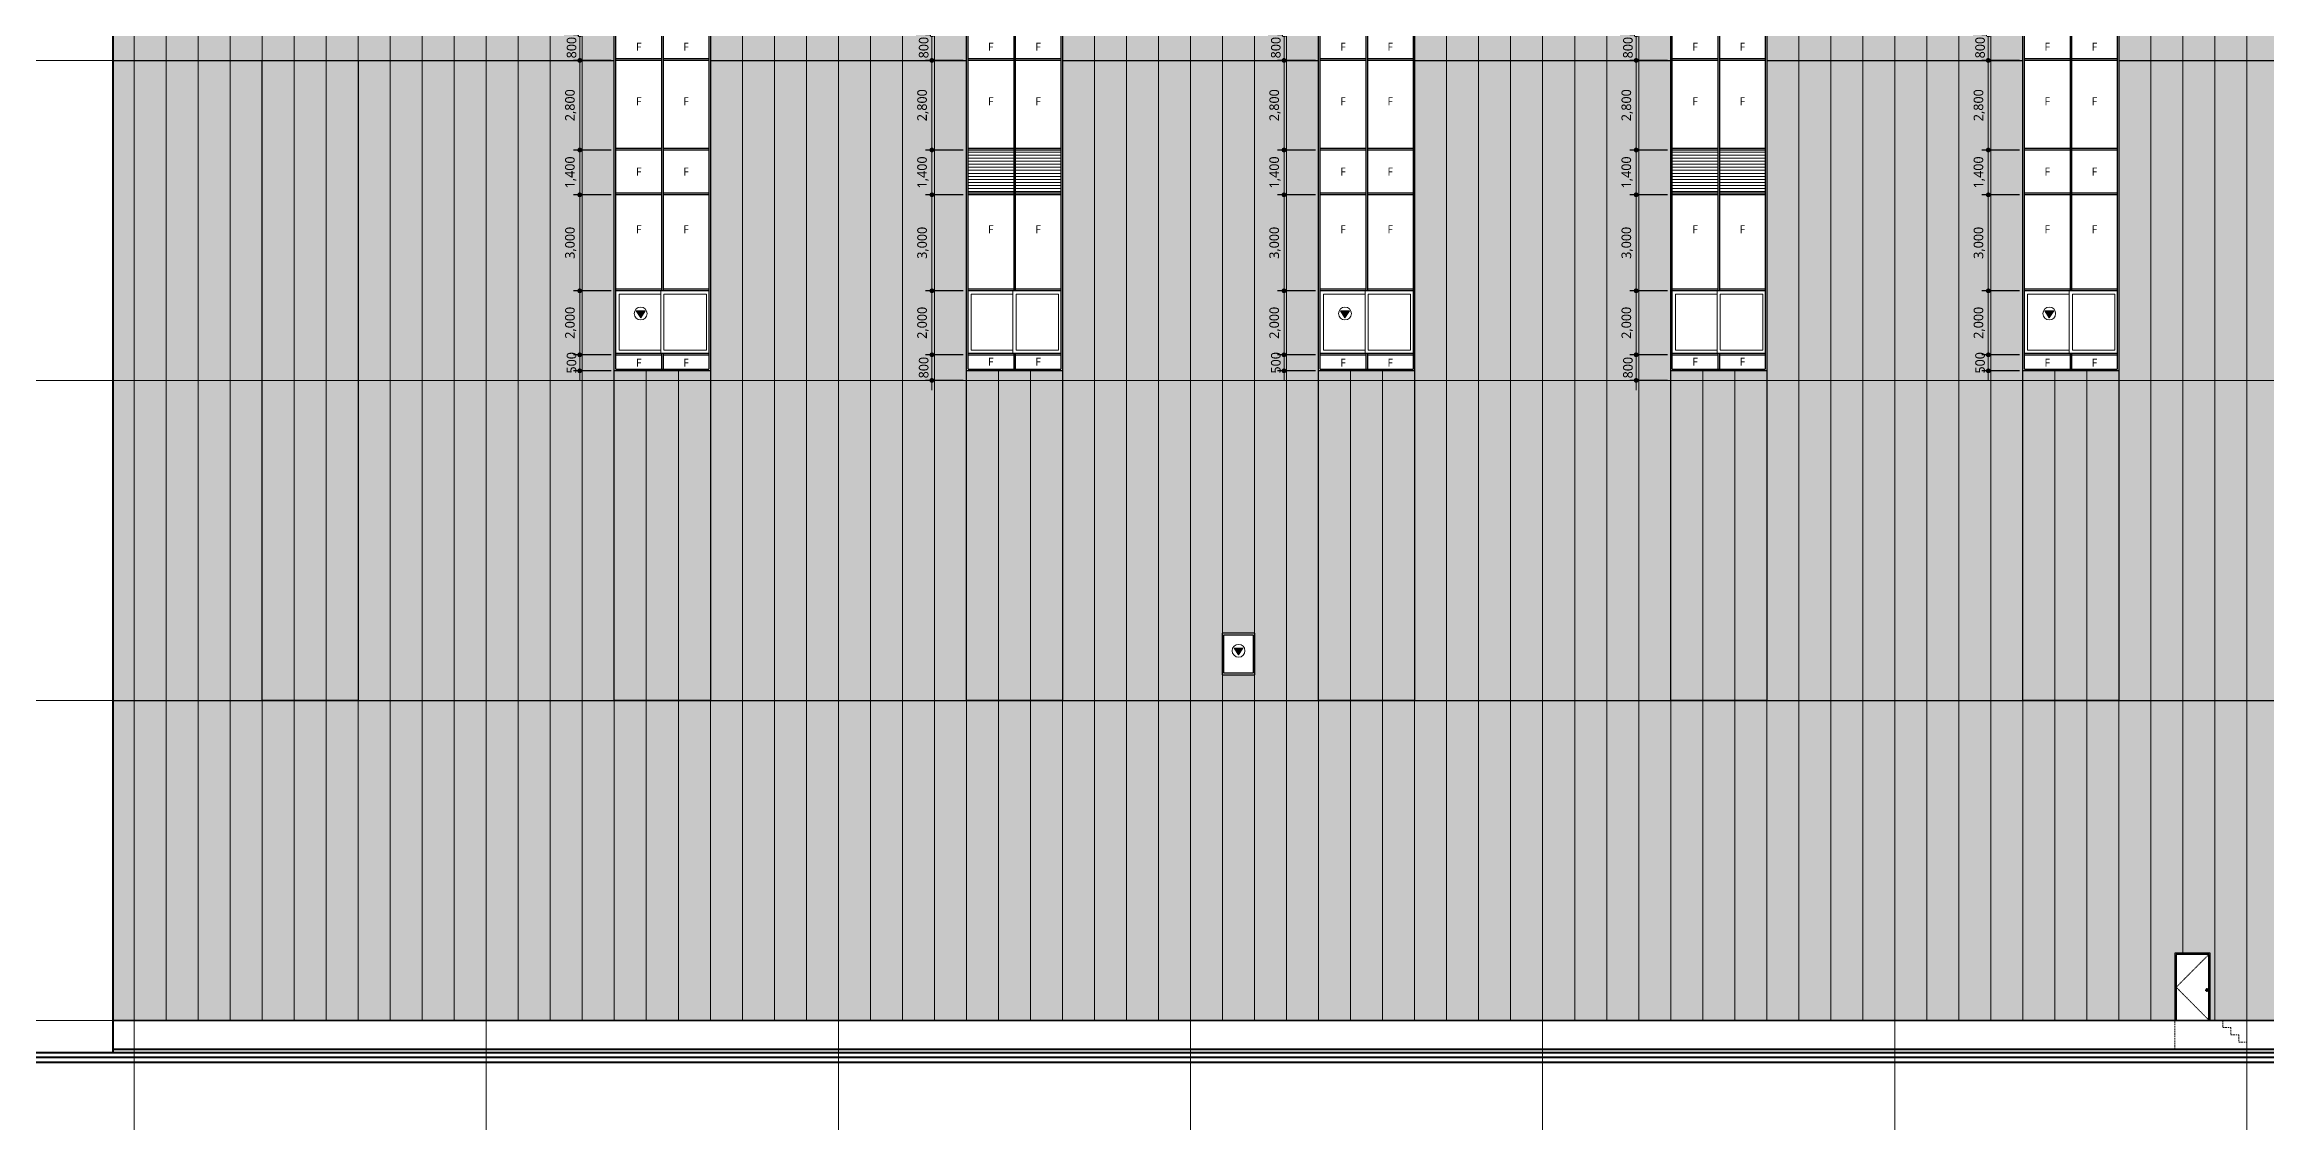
# Model space of a CAD drawing. Header units: millimetres. Extents: x 1680000 to 3024000, y 712800 to 950400.
# Drawn here: x 2095157 to 2164542, y 782198 to 815860 of the extents above; entities that cross this region are included whole.
import ezdxf
from ezdxf.enums import TextEntityAlignment as Align

# ---------------------------------------------------------------- set-up
doc = ezdxf.new("R2010")
doc.units = ezdxf.units.MM
doc.set_wipeout_variables(frame=1)
for name, pattern in [('CEN', [62, 60, -1, 0, -1]), ('DASHDOT', [1, 0.5, -0.25, 0, -0.25]), ('HID', [2, 1.1, -0.9]), ('HIDDEN', [0.375, 0.25, -0.125])]:
    doc.linetypes.add(name, pattern=pattern)
doc.layers.get('Defpoints').update_dxf_attribs({"color": 140})
for name, color, linetype, lineweight in [('A-AXIS-LINE', 1, 'CEN', 15), ('A-DWXK-OPEN', 1, 'HID', 15), ('A-DWXM-WIND', 4, 'Continuous', 25), ('A-ELEV-LIN1', 2, 'Continuous', 40), ('A-ELEV-LIN2', 7, 'Continuous', 25), ('A-ELEV-LIN3', 8, 'Continuous', 18), ('A-ELEV-WIN', 4, 'Continuous', 25), ('A-MKXS-TEXT1', 3, 'Continuous', 25), ('A-XXXX-HID', 8, 'HIDDEN', 18)]:
    doc.layers.add(name, color=color, linetype=linetype, lineweight=lineweight)
doc.layers.add('A-XXXX-NPLT', color=144, linetype='Continuous', lineweight=15, plot=False)
doc.layers.add('WINELEV', color=4, linetype='Continuous')
doc.layers.add('입면색상', color=7, linetype='Continuous')
doc.styles.add('HY울릉도L', font='')
doc.styles.add('맑은고딕', font='malgun.ttf')
doc.styles.get('HY울릉도L').set_extended_font_data('HYwulM')
doc.dimstyles.new('CDIM', dxfattribs={"dimtxt": 3, "dimasz": 1.5, "dimexe": 2, "dimexo": 1, "dimgap": 1, "dimtad": 1, "dimdec": 0, "dimrnd": 0.5, "dimzin": 0, "dimdsep": 32, "dimlunit": 6, "dimtxsty": 'HY울릉도L', "dimblk1": '_CIDOT', "dimblk2": '_CIDOT', "dimsah": 1, "dimcen": 5.5, "dimclrd": 2, "dimclre": 2, "dimclrt": 7, "dimadec": 0, "dimazin": 0, "dimtfac": 1, "dimtdec": 0, "dimtix": 1, "dimtmove": 2, "dimatfit": 1, "dimldrblk": '_CIDOT', "dimfxl": 1, "dimtolj": 1, "dimtzin": 0, "dimlwd": -1, "dimarcsym": 0})

# ---------------------------------------------------------------- blocks, each defined once
blk = doc.blocks.new('axis')
at = {"layer": 'A-AXIS-LINE'}
for p, q in [((4621438.1, -401118.7), (4883538.1, -401118.7)), ((4621438.1, -411118.7), (4883538.1, -411118.7)), ((4621438.1, -421118.7), (4883538.1, -421118.7)), ((4621438.1, -431118.7), (4883538.1, -431118.7)), ((4621438.1, -432118.7), (4883538.1, -432118.7))]:
    blk.add_line(p, q, dxfattribs=at)
blk = doc.blocks.new('_CIDOT')
at = {"color": 0, "linetype": 'ByBlock'}
blk.add_line((2, 0), (-1, 0), dxfattribs=at)
at = {"color": 0, "linetype": 'ByBlock', "const_width": 0.5}
blk.add_lwpolyline([(-0.25, 0, 1), (0.25, 0, 1)], format="xyb", close=True, dxfattribs=at)
blk = doc.blocks.new('*D36')
at = {"layer": 'A-XXXX-NPLT', "lineweight": -2, "transparency": 16777216}
for p, q in [((-100, 10700), (-1280, 10700)), ((-100, 9900), (-1280, 9900))]:
    blk.add_line(p, q, dxfattribs=at)
at = {"layer": 'A-XXXX-NPLT', "transparency": 16777216}
for p, q in [((-1080, 10850), (-1080, 11000)), ((-1080, 10700), (-1080, 9900)), ((-1080, 9750), (-1080, 9600))]:
    blk.add_line(p, q, dxfattribs=at)
at = {"layer": 'Defpoints', "color": 0, "transparency": 16777216}
for p in [(0, 10700), (-1080, 9900), (0, 9900)]:
    blk.add_point(p, dxfattribs=at)
at = {"layer": 'A-XXXX-NPLT', "transparency": 16777216, "xscale": 150, "yscale": 150, "zscale": 150}
for p, rotation in [((-1080, 10700), 270), ((-1080, 9900), 90)]:
    blk.add_blockref('_CIDOT', p, dxfattribs=dict(at, rotation=rotation))
at = {"layer": 'A-XXXX-NPLT', "color": 3, "transparency": 16777216, "insert": (-1335, 10300), "char_height": 300, "attachment_point": 5, "rotation": 90, "style": '맑은고딕'}
blk.add_mtext('\\A1;800', dxfattribs=at)
blk = doc.blocks.new('*D37')
at = {"layer": 'A-XXXX-NPLT', "lineweight": -2, "transparency": 16777216}
for p, q in [((-100, 12700), (-1280, 12700)), ((-100, 10700), (-1280, 10700))]:
    blk.add_line(p, q, dxfattribs=at)
at = {"layer": 'A-XXXX-NPLT', "transparency": 16777216}
blk.add_line((-1080, 10850), (-1080, 12550), dxfattribs=at)
at = {"layer": 'Defpoints', "color": 0, "transparency": 16777216}
for p in [(-1080, 12700), (0, 12700), (0, 10700)]:
    blk.add_point(p, dxfattribs=at)
at = {"layer": 'A-XXXX-NPLT', "transparency": 16777216, "xscale": 150, "yscale": 150, "zscale": 150}
for p, rotation in [((-1080, 12700), 90), ((-1080, 10700), 270)]:
    blk.add_blockref('_CIDOT', p, dxfattribs=dict(at, rotation=rotation))
at = {"layer": 'A-XXXX-NPLT', "color": 3, "transparency": 16777216, "insert": (-1360, 11700), "char_height": 300, "attachment_point": 5, "rotation": 90, "style": '맑은고딕'}
blk.add_mtext('\\A1;2,000', dxfattribs=at)
blk = doc.blocks.new('*D41')
at = {"layer": 'A-XXXX-NPLT', "lineweight": -2, "transparency": 16777216}
for p, q in [((-100, 700), (-1280, 700)), ((-100, -100), (-1280, -100))]:
    blk.add_line(p, q, dxfattribs=at)
at = {"layer": 'A-XXXX-NPLT', "transparency": 16777216}
for p, q in [((-1080, 850), (-1080, 1000)), ((-1080, 700), (-1080, -100)), ((-1080, -250), (-1080, -400))]:
    blk.add_line(p, q, dxfattribs=at)
at = {"layer": 'Defpoints', "color": 0, "transparency": 16777216}
for p in [(0, 700), (-1080, -100), (0, -100)]:
    blk.add_point(p, dxfattribs=at)
at = {"layer": 'A-XXXX-NPLT', "transparency": 16777216, "xscale": 150, "yscale": 150, "zscale": 150}
for p, rotation in [((-1080, 700), 270), ((-1080, -100), 90)]:
    blk.add_blockref('_CIDOT', p, dxfattribs=dict(at, rotation=rotation))
at = {"layer": 'A-XXXX-NPLT', "color": 3, "transparency": 16777216, "insert": (-1335, 300), "char_height": 300, "attachment_point": 5, "rotation": 90, "style": '맑은고딕'}
blk.add_mtext('\\A1;800', dxfattribs=at)
blk = doc.blocks.new('*D42')
at = {"layer": 'A-XXXX-NPLT', "lineweight": -2, "transparency": 16777216}
for p, q in [((-100, 2700), (-1280, 2700)), ((-100, 700), (-1280, 700))]:
    blk.add_line(p, q, dxfattribs=at)
at = {"layer": 'A-XXXX-NPLT', "transparency": 16777216}
blk.add_line((-1080, 850), (-1080, 2550), dxfattribs=at)
at = {"layer": 'Defpoints', "color": 0, "transparency": 16777216}
for p in [(-1080, 2700), (0, 2700), (0, 700)]:
    blk.add_point(p, dxfattribs=at)
at = {"layer": 'A-XXXX-NPLT', "transparency": 16777216, "xscale": 150, "yscale": 150, "zscale": 150}
for p, rotation in [((-1080, 2700), 90), ((-1080, 700), 270)]:
    blk.add_blockref('_CIDOT', p, dxfattribs=dict(at, rotation=rotation))
at = {"layer": 'A-XXXX-NPLT', "color": 3, "transparency": 16777216, "insert": (-1360, 1700), "char_height": 300, "attachment_point": 5, "rotation": 90, "style": '맑은고딕'}
blk.add_mtext('\\A1;2,000', dxfattribs=at)
blk = doc.blocks.new('*D43')
at = {"layer": 'A-XXXX-NPLT', "lineweight": -2, "transparency": 16777216}
for p, q in [((-100, 9900), (-1280, 9900)), ((-100, 7100), (-1280, 7100))]:
    blk.add_line(p, q, dxfattribs=at)
at = {"layer": 'A-XXXX-NPLT', "transparency": 16777216}
blk.add_line((-1080, 7250), (-1080, 9750), dxfattribs=at)
at = {"layer": 'Defpoints', "color": 0, "transparency": 16777216}
for p in [(-1080, 9900), (0, 9900), (0, 7100)]:
    blk.add_point(p, dxfattribs=at)
at = {"layer": 'A-XXXX-NPLT', "transparency": 16777216, "xscale": 150, "yscale": 150, "zscale": 150}
for p, rotation in [((-1080, 9900), 90), ((-1080, 7100), 270)]:
    blk.add_blockref('_CIDOT', p, dxfattribs=dict(at, rotation=rotation))
at = {"layer": 'A-XXXX-NPLT', "color": 3, "transparency": 16777216, "insert": (-1360, 8500), "char_height": 300, "attachment_point": 5, "rotation": 90, "style": '맑은고딕'}
blk.add_mtext('\\A1;2,800', dxfattribs=at)
blk = doc.blocks.new('*D44')
at = {"layer": 'A-XXXX-NPLT', "lineweight": -2, "transparency": 16777216}
for p, q in [((-100, 7100), (-1280, 7100)), ((-100, 5700), (-1280, 5700))]:
    blk.add_line(p, q, dxfattribs=at)
at = {"layer": 'A-XXXX-NPLT', "transparency": 16777216}
blk.add_line((-1080, 6950), (-1080, 5850), dxfattribs=at)
at = {"layer": 'Defpoints', "color": 0, "transparency": 16777216}
for p in [(0, 7100), (-1080, 5700), (0, 5700)]:
    blk.add_point(p, dxfattribs=at)
at = {"layer": 'A-XXXX-NPLT', "transparency": 16777216, "xscale": 150, "yscale": 150, "zscale": 150}
for p, rotation in [((-1080, 7100), 90), ((-1080, 5700), 270)]:
    blk.add_blockref('_CIDOT', p, dxfattribs=dict(at, rotation=rotation))
at = {"layer": 'A-XXXX-NPLT', "color": 3, "transparency": 16777216, "insert": (-1361, 6400), "char_height": 300, "attachment_point": 5, "rotation": 90, "style": '맑은고딕'}
blk.add_mtext('\\A1;1,400', dxfattribs=at)
blk = doc.blocks.new('*D45')
at = {"layer": 'A-XXXX-NPLT', "lineweight": -2, "transparency": 16777216}
for p, q in [((-100, 5700), (-1280, 5700)), ((-100, 2700), (-1280, 2700))]:
    blk.add_line(p, q, dxfattribs=at)
at = {"layer": 'A-XXXX-NPLT', "transparency": 16777216}
blk.add_line((-1080, 5550), (-1080, 2850), dxfattribs=at)
at = {"layer": 'Defpoints', "color": 0, "transparency": 16777216}
for p in [(0, 5700), (-1080, 2700), (0, 2700)]:
    blk.add_point(p, dxfattribs=at)
at = {"layer": 'A-XXXX-NPLT', "transparency": 16777216, "xscale": 150, "yscale": 150, "zscale": 150}
for p, rotation in [((-1080, 5700), 90), ((-1080, 2700), 270)]:
    blk.add_blockref('_CIDOT', p, dxfattribs=dict(at, rotation=rotation))
at = {"layer": 'A-XXXX-NPLT', "color": 3, "transparency": 16777216, "insert": (-1360, 4200), "char_height": 300, "attachment_point": 5, "rotation": 90, "style": '맑은고딕'}
blk.add_mtext('\\A1;3,000', dxfattribs=at)
blk = doc.blocks.new('*D61')
at = {"layer": 'A-XXXX-NPLT', "lineweight": -2, "transparency": 16777216}
for p, q in [((-100, 10800), (-1280, 10800)), ((-100, 10000), (-1280, 10000))]:
    blk.add_line(p, q, dxfattribs=at)
at = {"layer": 'A-XXXX-NPLT', "transparency": 16777216}
for p, q in [((-1080, 10950), (-1080, 11100)), ((-1080, 10800), (-1080, 10000)), ((-1080, 9850), (-1080, 9700))]:
    blk.add_line(p, q, dxfattribs=at)
at = {"layer": 'Defpoints', "color": 0, "transparency": 16777216}
for p in [(0, 10800), (-1080, 10000), (0, 10000)]:
    blk.add_point(p, dxfattribs=at)
at = {"layer": 'A-XXXX-NPLT', "transparency": 16777216, "xscale": 150, "yscale": 150, "zscale": 150}
for p, rotation in [((-1080, 10800), 270), ((-1080, 10000), 90)]:
    blk.add_blockref('_CIDOT', p, dxfattribs=dict(at, rotation=rotation))
at = {"layer": 'A-XXXX-NPLT', "color": 3, "transparency": 16777216, "insert": (-1335, 10400), "char_height": 300, "attachment_point": 5, "rotation": 90, "style": '맑은고딕'}
blk.add_mtext('\\A1;800', dxfattribs=at)
blk = doc.blocks.new('*D62')
at = {"layer": 'A-XXXX-NPLT', "lineweight": -2, "transparency": 16777216}
for p, q in [((-100, 12800), (-1280, 12800)), ((-100, 10800), (-1280, 10800))]:
    blk.add_line(p, q, dxfattribs=at)
at = {"layer": 'A-XXXX-NPLT', "transparency": 16777216}
blk.add_line((-1080, 10950), (-1080, 12650), dxfattribs=at)
at = {"layer": 'Defpoints', "color": 0, "transparency": 16777216}
for p in [(-1080, 12800), (0, 12800), (0, 10800)]:
    blk.add_point(p, dxfattribs=at)
at = {"layer": 'A-XXXX-NPLT', "transparency": 16777216, "xscale": 150, "yscale": 150, "zscale": 150}
for p, rotation in [((-1080, 12800), 90), ((-1080, 10800), 270)]:
    blk.add_blockref('_CIDOT', p, dxfattribs=dict(at, rotation=rotation))
at = {"layer": 'A-XXXX-NPLT', "color": 3, "transparency": 16777216, "insert": (-1360, 11800), "char_height": 300, "attachment_point": 5, "rotation": 90, "style": '맑은고딕'}
blk.add_mtext('\\A1;2,000', dxfattribs=at)
blk = doc.blocks.new('*D66')
at = {"layer": 'A-XXXX-NPLT', "lineweight": -2, "transparency": 16777216}
for p, q in [((-100, 800), (-1280, 800)), ((-100, 300), (-1280, 300))]:
    blk.add_line(p, q, dxfattribs=at)
at = {"layer": 'A-XXXX-NPLT', "transparency": 16777216}
for p, q in [((-1080, 950), (-1080, 1100)), ((-1080, 800), (-1080, 300)), ((-1080, 150), (-1080, 0))]:
    blk.add_line(p, q, dxfattribs=at)
at = {"layer": 'Defpoints', "color": 0, "transparency": 16777216}
for p in [(0, 800), (-1080, 300), (0, 300)]:
    blk.add_point(p, dxfattribs=at)
at = {"layer": 'A-XXXX-NPLT', "transparency": 16777216, "xscale": 150, "yscale": 150, "zscale": 150}
for p, rotation in [((-1080, 800), 270), ((-1080, 300), 90)]:
    blk.add_blockref('_CIDOT', p, dxfattribs=dict(at, rotation=rotation))
at = {"layer": 'A-XXXX-NPLT', "color": 3, "transparency": 16777216, "insert": (-1335, 550), "char_height": 300, "attachment_point": 5, "rotation": 90, "style": '맑은고딕'}
blk.add_mtext('\\A1;500', dxfattribs=at)
blk = doc.blocks.new('*D67')
at = {"layer": 'A-XXXX-NPLT', "lineweight": -2, "transparency": 16777216}
for p, q in [((-100, 2800), (-1280, 2800)), ((-100, 800), (-1280, 800))]:
    blk.add_line(p, q, dxfattribs=at)
at = {"layer": 'A-XXXX-NPLT', "transparency": 16777216}
blk.add_line((-1080, 950), (-1080, 2650), dxfattribs=at)
at = {"layer": 'Defpoints', "color": 0, "transparency": 16777216}
for p in [(-1080, 2800), (0, 2800), (0, 800)]:
    blk.add_point(p, dxfattribs=at)
at = {"layer": 'A-XXXX-NPLT', "transparency": 16777216, "xscale": 150, "yscale": 150, "zscale": 150}
for p, rotation in [((-1080, 2800), 90), ((-1080, 800), 270)]:
    blk.add_blockref('_CIDOT', p, dxfattribs=dict(at, rotation=rotation))
at = {"layer": 'A-XXXX-NPLT', "color": 3, "transparency": 16777216, "insert": (-1360, 1800), "char_height": 300, "attachment_point": 5, "rotation": 90, "style": '맑은고딕'}
blk.add_mtext('\\A1;2,000', dxfattribs=at)
blk = doc.blocks.new('*D68')
at = {"layer": 'A-XXXX-NPLT', "lineweight": -2, "transparency": 16777216}
for p, q in [((-100, 10000), (-1280, 10000)), ((-100, 7200), (-1280, 7200))]:
    blk.add_line(p, q, dxfattribs=at)
at = {"layer": 'A-XXXX-NPLT', "transparency": 16777216}
blk.add_line((-1080, 7350), (-1080, 9850), dxfattribs=at)
at = {"layer": 'Defpoints', "color": 0, "transparency": 16777216}
for p in [(-1080, 10000), (0, 10000), (0, 7200)]:
    blk.add_point(p, dxfattribs=at)
at = {"layer": 'A-XXXX-NPLT', "transparency": 16777216, "xscale": 150, "yscale": 150, "zscale": 150}
for p, rotation in [((-1080, 10000), 90), ((-1080, 7200), 270)]:
    blk.add_blockref('_CIDOT', p, dxfattribs=dict(at, rotation=rotation))
at = {"layer": 'A-XXXX-NPLT', "color": 3, "transparency": 16777216, "insert": (-1360, 8600), "char_height": 300, "attachment_point": 5, "rotation": 90, "style": '맑은고딕'}
blk.add_mtext('\\A1;2,800', dxfattribs=at)
blk = doc.blocks.new('*D69')
at = {"layer": 'A-XXXX-NPLT', "lineweight": -2, "transparency": 16777216}
for p, q in [((-100, 7200), (-1280, 7200)), ((-100, 5800), (-1280, 5800))]:
    blk.add_line(p, q, dxfattribs=at)
at = {"layer": 'A-XXXX-NPLT', "transparency": 16777216}
blk.add_line((-1080, 7050), (-1080, 5950), dxfattribs=at)
at = {"layer": 'Defpoints', "color": 0, "transparency": 16777216}
for p in [(0, 7200), (-1080, 5800), (0, 5800)]:
    blk.add_point(p, dxfattribs=at)
at = {"layer": 'A-XXXX-NPLT', "transparency": 16777216, "xscale": 150, "yscale": 150, "zscale": 150}
for p, rotation in [((-1080, 7200), 90), ((-1080, 5800), 270)]:
    blk.add_blockref('_CIDOT', p, dxfattribs=dict(at, rotation=rotation))
at = {"layer": 'A-XXXX-NPLT', "color": 3, "transparency": 16777216, "insert": (-1361, 6500), "char_height": 300, "attachment_point": 5, "rotation": 90, "style": '맑은고딕'}
blk.add_mtext('\\A1;1,400', dxfattribs=at)
blk = doc.blocks.new('*D70')
at = {"layer": 'A-XXXX-NPLT', "lineweight": -2, "transparency": 16777216}
for p, q in [((-100, 5800), (-1280, 5800)), ((-100, 2800), (-1280, 2800))]:
    blk.add_line(p, q, dxfattribs=at)
at = {"layer": 'A-XXXX-NPLT', "transparency": 16777216}
blk.add_line((-1080, 5650), (-1080, 2950), dxfattribs=at)
at = {"layer": 'Defpoints', "color": 0, "transparency": 16777216}
for p in [(0, 5800), (-1080, 2800), (0, 2800)]:
    blk.add_point(p, dxfattribs=at)
at = {"layer": 'A-XXXX-NPLT', "transparency": 16777216, "xscale": 150, "yscale": 150, "zscale": 150}
for p, rotation in [((-1080, 5800), 90), ((-1080, 2800), 270)]:
    blk.add_blockref('_CIDOT', p, dxfattribs=dict(at, rotation=rotation))
at = {"layer": 'A-XXXX-NPLT', "color": 3, "transparency": 16777216, "insert": (-1360, 4300), "char_height": 300, "attachment_point": 5, "rotation": 90, "style": '맑은고딕'}
blk.add_mtext('\\A1;3,000', dxfattribs=at)
blk = doc.blocks.new('3f소방창')
blk.add_wipeout([(-10, -200), (-10, -1500), (1010, -1500), (1010, -200)]).dxf.layer = 'A-ELEV-LIN3'
at = {"layer": 'A-ELEV-WIN'}
blk.add_lwpolyline([(1010, -1500), (1010, -200), (-10, -200), (-10, -1500), (1010, -1500)], dxfattribs=at)
blk.add_lwpolyline([(40, -1450), (40, -250), (960, -250), (960, -1450)], close=True, dxfattribs=at)
blk = doc.blocks.new('소방관진입창')
at = {"layer": 'A-DWXK-OPEN', "linetype": 'Continuous', "ltscale": 50, "true_color": 0xcd2027}
h = blk.add_hatch(color=242, dxfattribs=at)
h.dxf.hatch_style = 1
h.paths.add_polyline_path([(138, 80), (-138, 80), (0, -130)])
at = {"layer": 'A-DWXK-OPEN', "color": 242, "linetype": 'Continuous', "ltscale": 50, "true_color": 0xcd2027}
blk.add_lwpolyline([(-138, 80), (0, -130), (138, 80)], close=True, dxfattribs=at)
blk.add_circle((0, 0), 200, dxfattribs=at)
blk = doc.blocks.new('FSD2')
blk.add_wipeout([(0, 2100), (0, 0), (1100, 0), (1100, 2100)]).dxf.layer = 'A-ELEV-LIN3'
at = {"layer": 'A-DWXK-OPEN', "linetype": 'DASHDOT', "ltscale": 10}
blk.add_lwpolyline([(1060, 2060), (40, 1037.5), (1060, 10)], dxfattribs=at)
at = {"layer": 'A-DWXM-WIND', "extrusion": (0, 0, -1)}
for p, q in [((946, 950), (1054, 950)), ((1000, 1004), (1000, 896))]:
    blk.add_line(p, q, dxfattribs=at)
at = {"layer": 'A-DWXM-WIND'}
blk.add_lwpolyline([(0, 0), (1100, 0), (1100, 2100), (0, 2100)], close=True, dxfattribs=at)
blk.add_lwpolyline([(1060, 0), (1060, 2060), (40, 2060), (40, 0)], dxfattribs=at)
at = {"layer": 'A-DWXM-WIND', "extrusion": (0, 0, -1)}
blk.add_circle((-1000, 950), 30, dxfattribs=at)
at = {"layer": 'WINELEV'}
blk.add_lwpolyline([(40, 10), (1060, 10)], dxfattribs=at)
blk = doc.blocks.new('입면창2')
blk.add_wipeout([(0, 50050), (3000, 50050), (3000, 200), (0, 200)]).dxf.layer = 'A-ELEV-LIN3'
at = {"layer": 'A-ELEV-LIN3'}
h = blk.add_hatch(dxfattribs=at)
h.set_pattern_fill('ANSI31', color=253, scale=30, angle=315)
h.set_pattern_definition([(0, (-59545.61, -102760), (2e-14, 95.25), [])])
h.paths.add_polyline_path([(2950, 5750), (2950, 7100), (1525, 7100), (1525, 5750)])
h.paths.add_polyline_path([(50, 7100), (50, 5750), (1475, 5750), (1475, 7100)])
at = {"layer": 'A-ELEV-LIN3', "color": 253}
for points in [[(1450, 850), (150, 850), (150, 2600), (1450, 2600)], [(1450, 2700), (1450, 750)]]:
    blk.add_lwpolyline(points, dxfattribs=at)
blk.add_lwpolyline([(1550, 2600), (2875, 2600), (2875, 850), (1550, 850)], close=True, dxfattribs=at)
at = {"layer": 'A-ELEV-WIN'}
for p, q in [((50, 750), (2950, 750)), ((50, 700), (1475, 700)), ((1475, 750), (1475, 250)), ((1525, 750), (1525, 250)), ((1525, 700), (2950, 700)), ((50, 250), (2950, 250))]:
    blk.add_line(p, q, dxfattribs=at)
blk.add_lwpolyline([(3000, 200), (0, 200), (0, 50050), (3000, 50050)], close=True, dxfattribs=at)
for points in [[(50, 250), (50, 50000), (2950, 50000), (2950, 250)], [(1475, 10750), (1475, 2700)], [(1525, 10750), (1525, 2700)], [(1475, 9950), (50, 9950)], [(1475, 9900), (50, 9900)], [(2950, 9950), (1525, 9950)], [(2950, 9900), (1525, 9900)], [(1475, 7150), (50, 7150)], [(1475, 7100), (50, 7100)], [(2950, 7150), (1525, 7150)], [(2950, 7100), (1525, 7100)], [(1475, 5750), (50, 5750)], [(1475, 5700), (50, 5700)], [(2950, 5750), (1525, 5750)], [(2950, 5700), (1525, 5700)], [(1475, 2750), (50, 2750)], [(2950, 2700), (50, 2700)], [(2950, 2750), (1525, 2750)]]:
    blk.add_lwpolyline(points, dxfattribs=at)
at = {"layer": 'A-MKXS-TEXT1', "style": '맑은고딕'}
for p in [(762.5, 10325), (2237.5, 10325), (762.5, 8625), (2237.5, 8625), (762.5, 4625), (2237.5, 4625), (762.5, 485.5), (2237.5, 485.5)]:
    blk.add_text('F', height=250, dxfattribs=at).set_placement(p, align=Align.MIDDLE_CENTER)
at = {"layer": 'A-XXXX-NPLT'}
for base, p1, p2, picture, middle in [((-1080, 12700), (0, 10700), (0, 12700), '*D37', (-1360.2, 11700)), ((-1080, 9900), (0, 7100), (0, 9900), '*D43', (-1360.2, 8500)), ((-1080, 5700), (0, 7100), (0, 5700), '*D44', (-1361, 6400)), ((-1080, 2700), (0, 5700), (0, 2700), '*D45', (-1360.2, 4200)), ((-1080, 2700), (0, 700), (0, 2700), '*D42', (-1360.2, 1700))]:
    dim = blk.add_linear_dim(base=base, p1=p1, p2=p2, angle=90, dimstyle='CDIM', override={"dimscale": 100, "dimtxsty": '맑은고딕', "dimclrd": 256, "dimclre": 256, "dimclrt": 3}, dxfattribs=at)
    dim.commit()
    dim.dimension.update_dxf_attribs({"geometry": picture, "text_midpoint": middle})
for p1, p2, picture, middle in [((0, 10700), (0, 9900), '*D36', (-1335, 10300)), ((0, 700), (0, -100), '*D41', (-1335, 300))]:
    dim = blk.add_aligned_dim(p1=p1, p2=p2, distance=-1080, dimstyle='CDIM', override={"dimscale": 100, "dimtxsty": '맑은고딕', "dimclrd": 256, "dimclre": 256, "dimclrt": 3}, dxfattribs=at)
    dim.commit()
    dim.dimension.update_dxf_attribs({"geometry": picture, "text_midpoint": middle})
blk = doc.blocks.new('입면창_그릴x')
blk.add_wipeout([(0, 50150), (3000, 50150), (3000, 300), (0, 300)]).dxf.layer = 'A-ELEV-LIN3'
at = {"layer": 'A-ELEV-LIN3', "color": 253}
for points in [[(1450, 2800), (1450, 850)], [(1450, 950), (150, 950), (150, 2700), (1450, 2700)]]:
    blk.add_lwpolyline(points, dxfattribs=at)
blk.add_lwpolyline([(1550, 2700), (2875, 2700), (2875, 950), (1550, 950)], close=True, dxfattribs=at)
at = {"layer": 'A-ELEV-WIN'}
for p, q in [((50, 850), (2950, 850)), ((50, 800), (1475, 800)), ((1475, 850), (1475, 350)), ((1525, 850), (1525, 350)), ((1525, 800), (2950, 800)), ((50, 350), (2950, 350))]:
    blk.add_line(p, q, dxfattribs=at)
blk.add_lwpolyline([(3000, 300), (0, 300), (0, 50150), (3000, 50150)], close=True, dxfattribs=at)
for points in [[(50, 350), (50, 50100), (2950, 50100), (2950, 350)], [(1475, 10850), (1475, 2800)], [(1525, 10850), (1525, 2800)], [(1475, 10050), (50, 10050)], [(1475, 10000), (50, 10000)], [(2950, 10050), (1525, 10050)], [(2950, 10000), (1525, 10000)], [(1475, 7250), (50, 7250)], [(1475, 7200), (50, 7200)], [(2950, 7250), (1525, 7250)], [(2950, 7200), (1525, 7200)], [(1475, 5850), (50, 5850)], [(1475, 5800), (50, 5800)], [(2950, 5850), (1525, 5850)], [(2950, 5800), (1525, 5800)], [(1475, 2850), (50, 2850)], [(2950, 2800), (50, 2800)], [(2950, 2850), (1525, 2850)]]:
    blk.add_lwpolyline(points, dxfattribs=at)
at = {"layer": 'A-MKXS-TEXT1', "style": '맑은고딕'}
for p in [(762.5, 10425), (2237.5, 10425), (762.5, 8725), (2237.5, 8725), (762.5, 6525), (2237.5, 6525), (762.5, 4725), (2237.5, 4725), (762.5, 552.7), (2237.5, 552.7)]:
    blk.add_text('F', height=250, dxfattribs=at).set_placement(p, align=Align.MIDDLE_CENTER)
at = {"layer": 'A-XXXX-NPLT'}
for base, p1, p2, picture, middle in [((-1080, 12800), (0, 10800), (0, 12800), '*D62', (-1360.2, 11800)), ((-1080, 10000), (0, 7200), (0, 10000), '*D68', (-1360.2, 8600)), ((-1080, 5800), (0, 7200), (0, 5800), '*D69', (-1361, 6500)), ((-1080, 2800), (0, 5800), (0, 2800), '*D70', (-1360.2, 4300)), ((-1080, 2800), (0, 800), (0, 2800), '*D67', (-1360.2, 1800))]:
    dim = blk.add_linear_dim(base=base, p1=p1, p2=p2, angle=90, dimstyle='CDIM', override={"dimscale": 100, "dimtxsty": '맑은고딕', "dimclrd": 256, "dimclre": 256, "dimclrt": 3}, dxfattribs=at)
    dim.commit()
    dim.dimension.update_dxf_attribs({"geometry": picture, "text_midpoint": middle})
for p1, p2, picture, middle in [((0, 10800), (0, 10000), '*D61', (-1335, 10400)), ((0, 800), (0, 300), '*D66', (-1335, 550))]:
    dim = blk.add_aligned_dim(p1=p1, p2=p2, distance=-1080, dimstyle='CDIM', override={"dimscale": 100, "dimtxsty": '맑은고딕', "dimclrd": 256, "dimclre": 256, "dimclrt": 3}, dxfattribs=at)
    dim.commit()
    dim.dimension.update_dxf_attribs({"geometry": picture, "text_midpoint": middle})

msp = doc.modelspace()

# ---------------------------------------------------------------- hatches: boundary and pattern name
at = {"layer": '입면색상', "true_color": 0x435254}
h = msp.add_hatch(color=251, dxfattribs=at)
h.dxf.hatch_style = 1
h.paths.add_polyline_path([(2222960, 815360), (2225960, 815360), (2225960, 795360), (2222960, 795360)])
h.paths.add_polyline_path([(2211960, 815360), (2214960, 815360), (2214960, 795360), (2211960, 795360)])
h.paths.add_polyline_path([(2200960, 815360), (2203960, 815360), (2203960, 795360), (2200960, 795360)])
h.paths.add_polyline_path([(2189960, 815360), (2192960, 815360), (2192960, 795360), (2189960, 795360)])
h.paths.add_polyline_path([(2178960, 815360), (2181960, 815360), (2181960, 795360), (2178960, 795360)])
h.paths.add_polyline_path([(2167960, 815360), (2170960, 815360), (2170960, 795360), (2167960, 795360)])
h.paths.add_polyline_path([(2156960, 815360), (2159960, 815360), (2159960, 795360), (2156960, 795360)])
h.paths.add_polyline_path([(2145960, 815360), (2148960, 815360), (2148960, 795360), (2145960, 795360)])
h.paths.add_polyline_path([(2134960, 815360), (2137960, 815360), (2137960, 795360), (2134960, 795360)])
h.paths.add_polyline_path([(2222960, 835360), (2225960, 835360), (2225960, 816360), (2222960, 816360)])
h.paths.add_polyline_path([(2211960, 835360), (2214960, 835360), (2214960, 816360), (2211960, 816360)])
h.paths.add_polyline_path([(2200960, 835360), (2203960, 835360), (2203960, 816360), (2200960, 816360)])
h.paths.add_polyline_path([(2189960, 835360), (2192960, 835360), (2192960, 816360), (2189960, 816360)])
h.paths.add_polyline_path([(2178960, 835360), (2181960, 835360), (2181960, 816360), (2178960, 816360)])
h.paths.add_polyline_path([(2167960, 835360), (2170960, 835360), (2170960, 816360), (2167960, 816360)])
h.paths.add_polyline_path([(2156960, 835360), (2159960, 835360), (2159960, 816360), (2156960, 816360)])
h.paths.add_polyline_path([(2145960, 835360), (2148960, 835360), (2148960, 816360), (2145960, 816360)])
h.paths.add_polyline_path([(2134960, 835360), (2137960, 835360), (2137960, 816360), (2134960, 816360)])
h.paths.add_polyline_path([(2134960, 835360), (2230610, 835360), (2230610, 836360), (2134960, 836360)])
h.paths.add_polyline_path([(2097310, 815360), (2230610, 815360), (2230610, 816360), (2097310, 816360)])
h.paths.add_polyline_path([(2222960, 857010), (2225960, 857010), (2225960, 836360), (2222960, 836360)])
h.paths.add_polyline_path([(2211960, 857010), (2214960, 857010), (2214960, 836360), (2211960, 836360)])
h.paths.add_polyline_path([(2200960, 857010), (2203960, 857010), (2203960, 836360), (2200960, 836360)])
h.paths.add_polyline_path([(2189960, 857010), (2192960, 857010), (2192960, 836360), (2189960, 836360)])
h.paths.add_polyline_path([(2178960, 857010), (2181960, 857010), (2181960, 836360), (2178960, 836360)])
h.paths.add_polyline_path([(2167960, 857010), (2170960, 857010), (2170960, 836360), (2167960, 836360)])
h.paths.add_polyline_path([(2156960, 857010), (2159960, 857010), (2159960, 836360), (2156960, 836360)])
h.paths.add_polyline_path([(2145960, 857010), (2148960, 857010), (2148960, 836360), (2145960, 836360)])
h.paths.add_polyline_path([(2134960, 857010), (2137960, 857010), (2137960, 836360), (2134960, 836360)])
h.paths.add_polyline_path([(2101960, 815360), (2104960, 815360), (2104960, 795360), (2101960, 795360)])
h.paths.add_polyline_path([(2123960, 815360), (2126960, 815360), (2126960, 795360), (2123960, 795360)])
h.paths.add_polyline_path([(2112960, 815360), (2115960, 815360), (2115960, 795360), (2112960, 795360)])
h.paths.add_polyline_path([(2097310, 795360), (2230610, 795360), (2230610, 785360), (2097310, 785360)])
at = {"layer": '입면색상', "true_color": 0xcad1d3}
h = msp.add_hatch(color=254, dxfattribs=at)
h.dxf.hatch_style = 1
h.paths.add_polyline_path([(2101960, 815360), (2097310, 815360), (2097310, 795360), (2101960, 795360)])
h.paths.add_polyline_path([(2225960, 836360), (2230610, 836360), (2230610, 857010), (2225960, 857010)])
h.paths.add_polyline_path([(2225960, 816360), (2230610, 816360), (2230610, 835360), (2225960, 835360)])
h.paths.add_polyline_path([(2225960, 795360), (2230610, 795360), (2230610, 815360), (2225960, 815360)])
h.paths.add_polyline_path([(2222960, 815360), (2214960, 815360), (2214960, 795360), (2222960, 795360)])
h.paths.add_polyline_path([(2203960, 795360), (2211960, 795360), (2211960, 815360), (2203960, 815360)])
h.paths.add_polyline_path([(2200960, 815360), (2192960, 815360), (2192960, 795360), (2200960, 795360)])
h.paths.add_polyline_path([(2189960, 815360), (2181960, 815360), (2181960, 795360), (2189960, 795360)])
h.paths.add_polyline_path([(2178960, 815360), (2170960, 815360), (2170960, 795360), (2178960, 795360)])
h.paths.add_polyline_path([(2167960, 815360), (2159960, 815360), (2159960, 795360), (2167960, 795360)])
h.paths.add_polyline_path([(2156960, 815360), (2148960, 815360), (2148960, 795360), (2156960, 795360)])
h.paths.add_polyline_path([(2145960, 815360), (2137960, 815360), (2137960, 795360), (2145960, 795360)])
h.paths.add_polyline_path([(2126960, 795360), (2134960, 795360), (2134960, 815360), (2126960, 815360)])
h.paths.add_polyline_path([(2115960, 795360), (2123960, 795360), (2123960, 815360), (2115960, 815360)])
h.paths.add_polyline_path([(2104960, 795360), (2112960, 795360), (2112960, 815360), (2104960, 815360)])
h.paths.add_polyline_path([(2145960, 835360), (2137960, 835360), (2137960, 816360), (2145960, 816360)])
h.paths.add_polyline_path([(2148960, 816360), (2156960, 816360), (2156960, 835360), (2148960, 835360)])
h.paths.add_polyline_path([(2167960, 835360), (2159960, 835360), (2159960, 816360), (2167960, 816360)])
h.paths.add_polyline_path([(2178960, 835360), (2170960, 835360), (2170960, 816360), (2178960, 816360)])
h.paths.add_polyline_path([(2189960, 835360), (2181960, 835360), (2181960, 816360), (2189960, 816360)])
h.paths.add_polyline_path([(2200960, 835360), (2192960, 835360), (2192960, 816360), (2200960, 816360)])
h.paths.add_polyline_path([(2211960, 835360), (2203960, 835360), (2203960, 816360), (2211960, 816360)])
h.paths.add_polyline_path([(2222960, 835360), (2214960, 835360), (2214960, 816360), (2222960, 816360)])
h.paths.add_polyline_path([(2222960, 857010), (2214960, 857010), (2214960, 836360), (2222960, 836360)])
h.paths.add_polyline_path([(2211960, 857010), (2203960, 857010), (2203960, 836360), (2211960, 836360)])
h.paths.add_polyline_path([(2192960, 836360), (2200960, 836360), (2200960, 857010), (2192960, 857010)])
h.paths.add_polyline_path([(2181960, 836360), (2189960, 836360), (2189960, 857010), (2181960, 857010)])
h.paths.add_polyline_path([(2170960, 836360), (2178960, 836360), (2178960, 857010), (2170960, 857010)])
h.paths.add_polyline_path([(2159960, 836360), (2167960, 836360), (2167960, 857010), (2159960, 857010)])
h.paths.add_polyline_path([(2156960, 857010), (2148960, 857010), (2148960, 836360), (2156960, 836360)])
h.paths.add_polyline_path([(2145960, 857010), (2137960, 857010), (2137960, 836360), (2145960, 836360)])

# ---------------------------------------------------------------- linework, layer by layer
at = {"layer": 'A-AXIS-LINE'}
for p, q in [((2097960, 880860), (2097960, 764360)), ((2108960, 880860), (2108960, 764360)), ((2119960, 880860), (2119960, 764360)), ((2130960, 880860), (2130960, 764360)), ((2141960, 880860), (2141960, 764360)), ((2152960, 880860), (2152960, 764360)), ((2163960, 880860), (2163960, 764360))]:
    msp.add_line(p, q, dxfattribs=at)
at = {"layer": 'A-ELEV-LIN1'}
for p, q in [((2097310, 785360), (2097310, 857010)), ((2097310, 784360), (2097310, 785360))]:
    msp.add_line(p, q, dxfattribs=at)
for points in [[(2052960, 784360), (2076227.5, 784360), (2076227.5, 784210, -0.025), (2088227.5, 784210), (2088227.5, 784360), (2284155.5, 784360), (2284155.5, 784060, -0.0115884), (2315060, 784270.8, -0.0115884)], [(2052960, 784210), (2076077.5, 784210), (2076077.5, 784052.2, -0.0256579), (2088377.5, 784052.2), (2088377.5, 784210), (2284005.5, 784210), (2284005.5, 783905.4, -0.0116473), (2315060, 784120.8, -0.0116473)], [(2052960, 784060), (2075927.5, 784060), (2075927.5, 783894.2, -0.0263175), (2088527.5, 783894.2), (2088527.5, 784060), (2283855.5, 784060), (2283855.5, 783750.8, -0.0117062), (2315060, 783970.8, -0.0117062)]]:
    msp.add_lwpolyline(points, format="xyb", dxfattribs=at)
msp.add_lwpolyline([(2097310, 784460), (2274460, 784460)], dxfattribs=at)
at = {"layer": 'A-ELEV-LIN2'}
msp.add_lwpolyline([(2097310, 785360), (2230610, 785360)], dxfattribs=at)
at = {"layer": 'A-ELEV-LIN3'}
for p, q in [((2097960, 857010), (2097960, 785360)), ((2098960, 857010), (2098960, 785360)), ((2099960, 857010), (2099960, 785360)), ((2100960, 857010), (2100960, 785360)), ((2101960, 857010), (2101960, 785360)), ((2102960, 857010), (2102960, 785360)), ((2103960, 857010), (2103960, 785360)), ((2104960, 857010), (2104960, 785360)), ((2105960, 857010), (2105960, 785360)), ((2106960, 857010), (2106960, 785360)), ((2107960, 857010), (2107960, 785360)), ((2108960, 857010), (2108960, 785360)), ((2109960, 857010), (2109960, 785360)), ((2110960, 857010), (2110960, 785360)), ((2111960, 857010), (2111960, 785360)), ((2116960, 857010), (2116960, 785360)), ((2117960, 857010), (2117960, 785360)), ((2118960, 857010), (2118960, 785360)), ((2119960, 857010), (2119960, 785360)), ((2120960, 857010), (2120960, 785360)), ((2121960, 857010), (2121960, 785360)), ((2122960, 857010), (2122960, 785360)), ((2127960, 857010), (2127960, 785360)), ((2128960, 857010), (2128960, 785360)), ((2129960, 857010), (2129960, 785360)), ((2130960, 857010), (2130960, 785360)), ((2131960, 857010), (2131960, 785360)), ((2132960, 857010), (2132960, 785360)), ((2133960, 857010), (2133960, 785360)), ((2138960, 857010), (2138960, 785360)), ((2139960, 857010), (2139960, 785360)), ((2140960, 857010), (2140960, 785360)), ((2141960, 857010), (2141960, 785360)), ((2142960, 857010), (2142960, 785360)), ((2143960, 857010), (2143960, 785360)), ((2144960, 857010), (2144960, 785360)), ((2149960, 857010), (2149960, 785360)), ((2150960, 857010), (2150960, 785360)), ((2151960, 857010), (2151960, 785360)), ((2152960, 857010), (2152960, 785360)), ((2153960, 857010), (2153960, 785360)), ((2154960, 857010), (2154960, 785360)), ((2155960, 857010), (2155960, 785360)), ((2160960, 857010), (2160960, 785360)), ((2161960, 857010), (2161960, 785360)), ((2162960, 857010), (2162960, 785360)), ((2163960, 857010), (2163960, 784460)), ((2112960, 805660), (2112960, 785360)), ((2113960, 805660), (2113960, 785360)), ((2114960, 805660), (2114960, 785360)), ((2115960, 805660), (2115960, 785360)), ((2123960, 805660), (2123960, 785360)), ((2124960, 805660), (2124960, 785360)), ((2125960, 805660), (2125960, 785360)), ((2126960, 805660), (2126960, 785360)), ((2134960, 805660), (2134960, 785360)), ((2135960, 805660), (2135960, 785360)), ((2136960, 805660), (2136960, 785360)), ((2137960, 805660), (2137960, 785360)), ((2145960, 805660), (2145960, 785360)), ((2146960, 805660), (2146960, 785360)), ((2147960, 805660), (2147960, 785360)), ((2148960, 805660), (2148960, 785360)), ((2156960, 805660), (2156960, 785360)), ((2157960, 805660), (2157960, 785360)), ((2158960, 805660), (2158960, 785360)), ((2159960, 805660), (2159960, 785360))]:
    msp.add_line(p, q, dxfattribs=at)
at = {"layer": '입면색상', "color": 118, "true_color": 0x003f2d}
msp.add_lwpolyline([(2097310, 857010), (2230610, 857010), (2230610, 785360), (2097310, 785360)], close=True, dxfattribs=at)
at = {"layer": '입면색상'}
for points in [[(2097310, 815360), (2230610, 815360), (2230610, 816360), (2097310, 816360)], [(2101960, 815360), (2104960, 815360), (2104960, 795360), (2101960, 795360)], [(2112960, 815360), (2115960, 815360), (2115960, 795360), (2112960, 795360)], [(2123960, 815360), (2126960, 815360), (2126960, 795360), (2123960, 795360)], [(2134960, 815360), (2137960, 815360), (2137960, 795360), (2134960, 795360)], [(2145960, 815360), (2148960, 815360), (2148960, 795360), (2145960, 795360)], [(2156960, 815360), (2159960, 815360), (2159960, 795360), (2156960, 795360)], [(2097310, 795360), (2230610, 795360), (2230610, 785360), (2097310, 785360)]]:
    msp.add_lwpolyline(points, close=True, dxfattribs=at)

# ---------------------------------------------------------------- block references
at = {"layer": 'A-AXIS-LINE'}
msp.add_blockref('axis', (-2568478.1, 1216478.7), dxfattribs=at)

# ---------------------------------------------------------------- next in the draw order: block references
for name, p in [('입면창_그릴x', (2112960, 805360)), ('입면창2', (2123960, 805460)), ('입면창_그릴x', (2134960, 805360)), ('입면창2', (2145960, 805460)), ('입면창_그릴x', (2156960, 805360)), ('FSD2', (2161710, 785360))]:
    msp.add_blockref(name, p)
at = {"layer": 'A-ELEV-LIN3'}
msp.add_blockref('3f소방창', (2131960, 797660), dxfattribs=at)

# ---------------------------------------------------------------- next in the draw order: linework, layer by layer
at = {"layer": 'A-XXXX-HID', "ltscale": 200}
msp.add_lwpolyline([(2161710, 785360), (2163210, 785360), (2163210, 785135), (2163460, 785135), (2163460, 784910), (2163710, 784910), (2163710, 784685), (2163960, 784685), (2163960, 784460), (2161710, 784460)], close=True, dxfattribs=at)

# ---------------------------------------------------------------- next in the draw order: block references
for p in [(2113785, 807450.2), (2135785, 807450.2), (2157785, 807450.2), (2132460, 796910)]:
    msp.add_blockref('소방관진입창', p)

doc.saveas('drawing.dxf')
